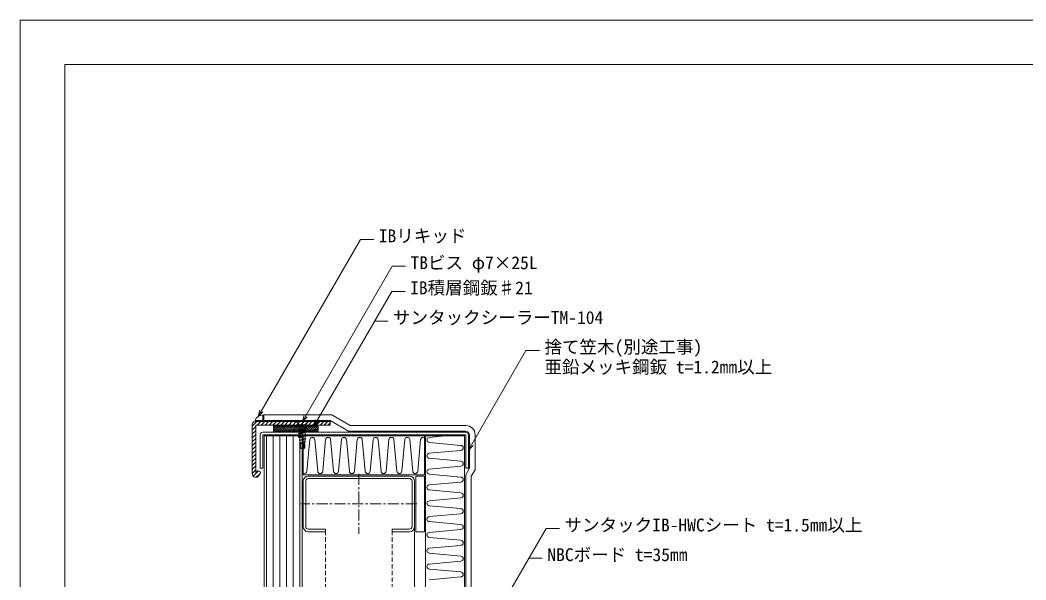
# Model space of a CAD drawing. Units: millimetres, scale not verified. Extents: x -840 to 840, y -594 to 594.
# Drawn here: x -840 to 63, y 91 to 594 of the extents above; entities that cross this region are included whole.
import ezdxf
from ezdxf.enums import TextEntityAlignment as Align

# ---------------------------------------------------------------- set-up
doc = ezdxf.new("R2010")
doc.units = ezdxf.units.MM
doc.header["$LTSCALE"] = 2
doc.linetypes.add('CHAIN1', pattern=[8, 5, -1, 1, -1])
doc.linetypes.add('DASHED2', pattern=[3, 2, -1])
for name, color, linetype, lineweight in [('0-0_鋼材(受け鋼鈑)', 7, 'Continuous', 9), ('0-1_輪郭線', 2, 'Continuous', 9), ('0-2_図面枠', 7, 'Continuous', 9), ('0-3_文字', 5, 'Continuous', 9), ('0-7_部材(ﾋﾞｽ類)', 7, 'Continuous', 9), ('0-8_中心線', 2, 'CHAIN1', 9), ('0-A_断熱材', 4, 'Continuous', 9), ('0-B_IBｼｰﾄ', 4, 'Continuous', 9), ('0-C_部材(積層鋼板)', 4, 'Continuous', 9), ('0-D_IBリキッド', 7, 'Continuous', 9), ('0-E_躯体', 7, 'Continuous', 9), ('1-0_寸法線', 7, 'Continuous', 9), ('1-1_鋼材(C型・H鋼ｅｔｃ)', 7, 'Continuous', 9), ('1-4_ブチルﾃｰﾌﾟ', 4, 'Continuous', 9)]:
    doc.layers.add(name, color=color, linetype=linetype, lineweight=lineweight)
doc.styles.add('ＭＳ ゴシック', font='')
doc.styles.get('ＭＳ ゴシック').set_extended_font_data('MS Gothic')

msp = doc.modelspace()

# ---------------------------------------------------------------- linework, layer by layer
at = {"layer": '0-0_鋼材(受け鋼鈑)'}
msp.add_line((-440.057, 223.946), (-622.057, 223.946), dxfattribs=at)
at = {"layer": '0-0_鋼材(受け鋼鈑)', "linetype": 'DASHED2'}
for p, q in [((-565.957, -444.454), (-565.957, 134.546)), ((-505.957, -444.454), (-505.957, 134.546))]:
    msp.add_line(p, q, dxfattribs=at)
at = {"layer": '0-0_鋼材(受け鋼鈑)'}
for points in [[(-624.457, 221.546), (-624.457, 191.546), (-622.057, 191.546)], [(-622.057, 191.546), (-622.057, 221.546), (-440.057, 221.546), (-440.057, 191.546), (-437.657, 191.546), (-437.657, 221.546)]]:
    msp.add_lwpolyline(points, dxfattribs=at)
for centre, start, end in [((-622.057, 221.546), 90, 180), ((-440.057, 221.546), 0, 90)]:
    msp.add_arc(centre, 2.4, start, end, dxfattribs=at)
at = {"layer": '0-1_輪郭線'}
msp.add_lwpolyline([(800, 554), (-800, 554), (-800, -554), (800, -554)], close=True, dxfattribs=at)
at = {"layer": '0-2_図面枠'}
msp.add_lwpolyline([(840, -594), (840, 594), (-840, 594), (-840, -594)], close=True, dxfattribs=at)
at = {"layer": '0-7_部材(ﾋﾞｽ類)'}
for p, q in [((-592.146, 233.606), (-581.118, 233.606)), ((-592.146, 233.606), (-592.146, 233.446)), ((-592.146, 233.446), (-581.118, 233.446)), ((-589.398, 230.698), (-592.146, 233.446)), ((-589.398, 230.698), (-583.866, 230.698)), ((-589.398, 230.698), (-589.398, 229.491)), ((-589.398, 229.491), (-583.866, 229.491)), ((-589.138, 226.051), (-589.138, 229.167)), ((-589.132, 229.4), (-589.132, 229.491)), ((-588.178, 229.401), (-588.158, 229.401)), ((-588.178, 229.314), (-588.158, 229.314)), ((-584.138, 227.577), (-584.138, 229.491)), ((-584.132, 224.481), (-584.132, 226.751)), ((-583.866, 230.698), (-581.118, 233.446)), ((-583.866, 230.698), (-583.866, 229.491)), ((-581.118, 233.606), (-581.118, 233.446)), ((-589.505, 216.775), (-589.01, 216.775)), ((-589.132, 222.957), (-589.132, 225.253)), ((-589.132, 219.894), (-589.132, 222.159)), ((-589.01, 219.03), (-588.872, 216.83)), ((-589.01, 216.775), (-584.172, 218.288)), ((-583.457, 218.288), (-589.01, 216.775)), ((-584.172, 217.793), (-589.01, 216.473)), ((-584.311, 217.746), (-584.455, 215.551)), ((-584.172, 220.57), (-584.255, 218.288)), ((-583.457, 218.288), (-584.172, 218.288)), ((-583.457, 218.288), (-584.172, 217.793)), ((-584.132, 221.419), (-584.132, 223.656)), ((-589.01, 214.095), (-588.872, 214.095)), ((-588.872, 216.473), (-588.706, 214.165)), ((-583.952, 215.635), (-588.872, 214.095)), ((-584.31, 215.415), (-588.872, 213.958)), ((-588.442, 213.608), (-588.707, 214.025)), ((-588.222, 210.11), (-588.607, 209.625)), ((-586.632, 208.608), (-588.607, 209.625)), ((-588.222, 210.11), (-588.222, 213.608)), ((-586.582, 208.633), (-588.222, 210.11)), ((-586.632, 213.608), (-585.837, 214.928)), ((-586.632, 208.608), (-586.632, 213.608)), ((-586.632, 208.608), (-584.575, 209.625)), ((-586.631, 208.674), (-584.877, 209.928)), ((-586.258, 214.229), (-584.877, 214.229)), ((-584.877, 209.928), (-584.877, 214.229)), ((-584.575, 209.625), (-584.877, 209.928)), ((-584.722, 213.608), (-584.455, 215.357)), ((-583.952, 215.635), (-584.31, 215.415)), ((-583.952, 215.635), (-584.255, 215.635))]:
    msp.add_line(p, q, dxfattribs=at)
for points in [[(-582.935, 227.443), (-584.172, 227.581), (-589.01, 226.068), (-590.33, 225.892), (-589.01, 225.188), (-584.172, 226.728)], [(-582.935, 224.348), (-584.172, 224.486), (-589.01, 222.973), (-590.33, 222.797), (-589.01, 222.093), (-584.172, 223.633)], [(-582.935, 221.285), (-584.172, 221.423), (-589.01, 219.91), (-590.33, 219.734), (-589.01, 219.03), (-584.172, 220.57)]]:
    msp.add_lwpolyline(points, close=True, dxfattribs=at)
for points in [[(-583.177, 227.47), (-584.119, 227.356), (-584.448, 227.301), (-584.776, 227.239), (-585.104, 227.169), (-585.432, 227.093), (-585.758, 227.009), (-586.084, 226.919), (-586.408, 226.823), (-586.731, 226.722), (-587.053, 226.615), (-587.231, 226.547), (-587.414, 226.48), (-587.6, 226.412), (-587.79, 226.345), (-587.984, 226.277), (-588.182, 226.21), (-588.385, 226.142), (-588.592, 226.075), (-588.804, 226.007), (-589.021, 225.94), (-589.149, 225.916), (-589.277, 225.896), (-589.406, 225.878), (-589.536, 225.864), (-589.665, 225.852), (-589.793, 225.842), (-589.92, 225.835), (-590.045, 225.831), (-590.167, 225.828), (-590.209, 225.828)], [(-582.935, 227.443), (-584.127, 227.29), (-584.461, 227.23), (-584.794, 227.163), (-585.125, 227.089), (-585.453, 227.01), (-585.779, 226.925), (-586.102, 226.834), (-586.422, 226.737), (-586.739, 226.636), (-587.053, 226.528), (-587.231, 226.461), (-587.414, 226.393), (-587.6, 226.326), (-587.79, 226.258), (-587.984, 226.191), (-588.182, 226.123), (-588.385, 226.056), (-588.592, 225.988), (-588.804, 225.921), (-589.021, 225.853), (-589.133, 225.837), (-589.25, 225.823), (-589.371, 225.81), (-589.495, 225.798), (-589.622, 225.787), (-589.752, 225.776), (-589.884, 225.767), (-590.018, 225.758), (-590.072, 225.755)], [(-588.452, 229.491), (-589.486, 229.353), (-588.166, 228.649), (-585.522, 229.491)], [(-588.178, 229.401), (-588.306, 229.377), (-588.434, 229.356), (-588.563, 229.339), (-588.693, 229.325), (-588.822, 229.313), (-588.95, 229.303), (-589.077, 229.296), (-589.201, 229.292), (-589.324, 229.289), (-589.366, 229.289)], [(-588.178, 229.314), (-588.29, 229.298), (-588.407, 229.284), (-588.528, 229.271), (-588.652, 229.259), (-588.779, 229.248), (-588.909, 229.237), (-589.041, 229.228), (-589.174, 229.219), (-589.229, 229.216)], [(-587.89, 229.491), (-587.961, 229.468), (-588.178, 229.401), (-588.158, 229.401)], [(-587.622, 229.491), (-587.749, 229.449), (-587.961, 229.382), (-588.178, 229.314), (-588.158, 229.314)], [(-583.177, 224.375), (-584.119, 224.261), (-584.448, 224.207), (-584.776, 224.144), (-585.104, 224.075), (-585.432, 223.998), (-585.758, 223.914), (-586.084, 223.825), (-586.408, 223.729), (-586.731, 223.627), (-587.053, 223.52), (-587.231, 223.452), (-587.414, 223.385), (-587.6, 223.317), (-587.79, 223.25), (-587.984, 223.182), (-588.182, 223.115), (-588.385, 223.047), (-588.592, 222.98), (-588.804, 222.912), (-589.021, 222.845), (-589.149, 222.821), (-589.277, 222.801), (-589.406, 222.783), (-589.536, 222.769), (-589.665, 222.757), (-589.793, 222.748), (-589.92, 222.741), (-590.045, 222.736), (-590.167, 222.733), (-590.209, 222.733)], [(-583.177, 221.312), (-584.119, 221.198), (-584.448, 221.144), (-584.776, 221.082), (-585.104, 221.012), (-585.432, 220.935), (-585.758, 220.852), (-586.084, 220.762), (-586.408, 220.666), (-586.731, 220.564), (-587.053, 220.457), (-587.231, 220.39), (-587.414, 220.322), (-587.6, 220.255), (-587.79, 220.187), (-587.984, 220.12), (-588.182, 220.052), (-588.385, 219.985), (-588.592, 219.917), (-588.804, 219.85), (-589.021, 219.782), (-589.149, 219.758), (-589.277, 219.738), (-589.406, 219.721), (-589.536, 219.706), (-589.665, 219.694), (-589.793, 219.685), (-589.92, 219.678), (-590.045, 219.673), (-590.167, 219.67), (-590.209, 219.67)], [(-582.935, 224.348), (-584.127, 224.195), (-584.461, 224.135), (-584.794, 224.068), (-585.125, 223.995), (-585.453, 223.915), (-585.779, 223.83), (-586.102, 223.739), (-586.422, 223.643), (-586.739, 223.541), (-587.053, 223.434), (-587.231, 223.366), (-587.414, 223.299), (-587.6, 223.231), (-587.79, 223.164), (-587.984, 223.096), (-588.182, 223.029), (-588.385, 222.961), (-588.592, 222.894), (-588.804, 222.826), (-589.021, 222.759), (-589.133, 222.743), (-589.25, 222.728), (-589.371, 222.715), (-589.495, 222.703), (-589.622, 222.692), (-589.752, 222.682), (-589.884, 222.672), (-590.018, 222.663), (-590.072, 222.66)], [(-582.935, 221.285), (-584.127, 221.133), (-584.461, 221.072), (-584.794, 221.005), (-585.125, 220.932), (-585.453, 220.852), (-585.779, 220.767), (-586.102, 220.676), (-586.422, 220.58), (-586.739, 220.478), (-587.053, 220.371), (-587.231, 220.303), (-587.414, 220.236), (-587.6, 220.168), (-587.79, 220.101), (-587.984, 220.033), (-588.182, 219.966), (-588.385, 219.898), (-588.592, 219.831), (-588.804, 219.763), (-589.021, 219.696), (-589.133, 219.68), (-589.25, 219.665), (-589.371, 219.652), (-589.495, 219.64), (-589.622, 219.629), (-589.752, 219.619), (-589.884, 219.609), (-590.018, 219.6), (-590.072, 219.597)], [(-589.01, 216.775), (-589.505, 216.775), (-589.01, 216.473)], [(-584.255, 215.635), (-588.872, 214.095), (-589.01, 214.095), (-588.872, 213.958)], [(-588.607, 209.625), (-588.607, 213.608), (-584.575, 213.608), (-584.575, 209.625)], [(-586.632, 208.678), (-585.317, 210.462), (-585.317, 213.608)]]:
    msp.add_lwpolyline(points, dxfattribs=at)
at = {"layer": '0-8_中心線'}
for p, q in [((-586.632, 204.248), (-586.632, 235.17)), ((-535.957, 186.546), (-535.957, 132.546)), ((-483.957, 159.546), (-587.957, 159.546))]:
    msp.add_line(p, q, dxfattribs=at)
at = {"layer": '0-A_断熱材', "color": 7}
for p, q in [((-585.957, 220.546), (-477.057, 220.546)), ((-477.057, 220.546), (-477.057, 185.546))]:
    msp.add_line(p, q, dxfattribs=at)
at = {"layer": '0-A_断熱材'}
for p, q in [((-580.034, 217.28), (-582.635, 188.811)), ((-575.527, 217.28), (-572.927, 188.811)), ((-565.819, 217.28), (-568.42, 188.811)), ((-561.312, 217.28), (-558.712, 188.811)), ((-551.605, 217.28), (-554.205, 188.811)), ((-547.098, 217.28), (-544.497, 188.811)), ((-537.39, 217.28), (-539.99, 188.811)), ((-532.883, 217.28), (-530.283, 188.811)), ((-523.175, 217.28), (-525.776, 188.811)), ((-518.668, 217.28), (-516.068, 188.811)), ((-508.96, 217.28), (-511.561, 188.811)), ((-504.454, 217.28), (-501.853, 188.811)), ((-494.746, 217.28), (-497.346, 188.811)), ((-490.239, 217.28), (-487.638, 188.811)), ((-480.531, 217.28), (-483.131, 188.811)), ((-458.557, 220.546), (-472.792, 219.245)), ((-444.323, 212.138), (-472.792, 214.738)), ((-444.323, 207.631), (-472.792, 205.031)), ((-444.323, 197.923), (-472.792, 200.524)), ((-444.323, 193.416), (-472.792, 190.816)), ((-444.323, 183.709), (-472.792, 186.309)), ((-444.323, 179.202), (-472.792, 176.601)), ((-444.323, 169.494), (-472.792, 172.094)), ((-444.323, 164.987), (-472.792, 162.386)), ((-444.323, 155.279), (-472.792, 157.88)), ((-444.323, 150.772), (-472.792, 148.172)), ((-444.323, 141.064), (-472.792, 143.665)), ((-444.323, 136.557), (-472.792, 133.957)), ((-444.323, 126.85), (-472.792, 129.45)), ((-444.323, 122.343), (-472.792, 119.742)), ((-444.323, 112.635), (-472.792, 115.235)), ((-444.323, 108.128), (-472.792, 105.527)), ((-444.323, 98.42), (-472.792, 101.021)), ((-444.323, 93.913), (-472.792, 91.313))]:
    msp.add_line(p, q, dxfattribs=at)
at = {"layer": '0-A_断熱材', "color": 7}
msp.add_lwpolyline([(-477.057, 185.546), (-585.957, 185.546), (-585.957, 220.546)], dxfattribs=at)
msp.add_lwpolyline([(-476.057, -233.754), (-476.057, 220.546), (-441.057, 220.546), (-441.057, -233.754)], close=True, dxfattribs=at)
at = {"layer": '0-A_断熱材'}
for centre, start, end in [((-577.781, 217.069), 5.35135, 174.64865), ((-563.566, 217.069), 5.35135, 174.64865), ((-549.351, 217.069), 5.35135, 174.64865), ((-535.136, 217.069), 5.35135, 174.64865), ((-520.922, 217.069), 5.35135, 174.64865), ((-506.707, 217.069), 5.35135, 174.64865), ((-492.492, 217.069), 5.35135, 174.64865), ((-478.278, 217.069), 57.37907, 174.64865), ((-472.581, 216.992), 95.35135, 264.64865), ((-444.534, 209.885), 275.35135, 84.64865), ((-472.581, 202.777), 95.35135, 264.64865), ((-472.581, 188.562), 95.35135, 264.64865), ((-444.534, 195.67), 275.35135, 84.64865), ((-584.888, 189.022), 241.80374, 354.64865), ((-570.673, 189.022), 185.35135, 354.64865), ((-556.459, 189.022), 185.35135, 354.64865), ((-542.244, 189.022), 185.35135, 354.64865), ((-528.029, 189.022), 185.35135, 354.64865), ((-513.814, 189.022), 185.35135, 354.64865), ((-499.6, 189.022), 185.35135, 354.64865), ((-485.385, 189.022), 185.35135, 354.64865), ((-444.534, 181.455), 275.35135, 84.64865), ((-472.581, 174.348), 95.35135, 264.64865), ((-444.534, 167.24), 275.35135, 84.64865), ((-472.581, 160.133), 95.35135, 264.64865), ((-444.534, 153.026), 275.35135, 84.64865), ((-472.581, 145.918), 95.35135, 264.64865), ((-444.534, 138.811), 275.35135, 84.64865), ((-472.581, 131.704), 95.35135, 264.64865), ((-444.534, 124.596), 275.35135, 84.64865), ((-472.581, 117.489), 95.35135, 264.64865), ((-444.534, 110.381), 275.35135, 84.64865), ((-472.581, 103.274), 95.35135, 264.64865), ((-444.534, 96.167), 275.35135, 84.64865)]:
    msp.add_arc(centre, 2.263, start, end, dxfattribs=at)
at = {"layer": '0-B_IBｼｰﾄ', "color": 7}
for p, q in [((-560.292, 239.446), (-621.132, 239.446)), ((-621.132, 234.446), (-621.132, 239.446)), ((-560.292, 239.446), (-543.838, 229.946)), ((-561.632, 234.446), (-621.132, 234.446)), ((-561.632, 234.446), (-545.178, 224.946)), ((-440.057, 229.946), (-543.838, 229.946)), ((-440.057, 224.946), (-545.178, 224.946)), ((-436.657, 191.546), (-436.657, 221.546)), ((-431.657, 190.206), (-431.657, 221.546)), ((-436.657, 191.546), (-440.057, 185.657)), ((-431.657, 190.206), (-435.057, 184.317)), ((-440.057, -212.264), (-440.057, 185.657)), ((-435.057, -210.444), (-435.057, 184.317))]:
    msp.add_line(p, q, dxfattribs=at)
for radius in [8.4, 3.4]:
    msp.add_arc((-440.057, 221.546), radius, 0, 90, dxfattribs=at)
at = {"layer": '0-C_部材(積層鋼板)'}
for p, q in [((-631.632, 229.383), (-627.569, 233.446)), ((-631.632, 225.847), (-628.465, 229.014)), ((-628.465, 187.439), (-628.465, 229.779)), ((-627.2, 230.279), (-624.034, 233.446)), ((-623.665, 230.279), (-620.498, 233.446)), ((-620.129, 230.279), (-616.963, 233.446)), ((-616.594, 230.279), (-613.427, 233.446)), ((-613.058, 230.279), (-609.892, 233.446)), ((-609.523, 230.279), (-606.356, 233.446)), ((-605.987, 230.279), (-602.821, 233.446)), ((-602.452, 230.279), (-599.285, 233.446)), ((-598.916, 230.279), (-595.75, 233.446)), ((-595.381, 230.279), (-592.214, 233.446)), ((-591.845, 230.279), (-588.678, 233.446)), ((-584.774, 230.279), (-581.607, 233.446)), ((-581.239, 230.279), (-578.072, 233.446)), ((-577.703, 230.279), (-574.536, 233.446)), ((-574.167, 230.279), (-571.001, 233.446)), ((-570.632, 230.279), (-567.465, 233.446)), ((-567.096, 230.279), (-563.93, 233.446)), ((-563.561, 230.279), (-561.632, 232.208)), ((-631.632, 222.312), (-628.465, 225.478)), ((-631.632, 218.776), (-628.465, 221.943)), ((-631.632, 215.241), (-628.465, 218.407)), ((-631.632, 211.705), (-628.465, 214.872)), ((-631.632, 208.17), (-628.465, 211.336)), ((-631.632, 204.634), (-628.465, 207.801)), ((-631.632, 201.099), (-628.465, 204.265)), ((-631.632, 197.563), (-628.465, 200.73)), ((-631.632, 194.028), (-628.465, 197.194)), ((-631.632, 190.492), (-628.465, 193.659)), ((-631.632, 186.956), (-628.465, 190.123)), ((-630.698, 184.355), (-625.935, 189.118)), ((-628.024, 183.493), (-624.841, 186.676))]:
    msp.add_line(p, q, dxfattribs=at)
at = {"layer": '0-C_部材(積層鋼板)', "color": 7}
for p, q in [((-631.632, 230.946), (-631.632, 186.565)), ((-628.465, 187.439), (-628.465, 229.779))]:
    msp.add_line(p, q, dxfattribs=at)
at = {"layer": '0-C_部材(積層鋼板)'}
for points in [[(-631.632, 230.946), (-631.632, 186.565), (-631.632, 186.571)], [(-627.965, 230.279), (-586.632, 230.279), (-586.632, 233.446), (-629.132, 233.446)], [(-588.31, 230.279), (-586.632, 231.956), (-585.143, 233.446)], [(-625.805, 185.007), (-624.057, 188.034), (-626.8, 189.617), (-628.112, 187.345)]]:
    msp.add_lwpolyline(points, dxfattribs=at)
at = {"layer": '0-C_部材(積層鋼板)', "color": 7}
for points in [[(-627.965, 230.279), (-561.632, 230.279), (-561.632, 233.446), (-629.132, 233.446)], [(-625.805, 185.007), (-624.057, 188.034), (-626.8, 189.617), (-628.112, 187.345)]]:
    msp.add_lwpolyline(points, dxfattribs=at)
at = {"layer": '0-C_部材(積層鋼板)'}
msp.add_lwpolyline([(-561.632, 230.279), (-561.632, 233.446), (-586.632, 233.446), (-586.632, 230.279)], close=True, dxfattribs=at)
for centre, radius, start, end in [((-629.132, 230.946), 2.5, 90, 180), ((-627.965, 229.779), 0.5, 90, 180), ((-628.509, 186.568), 3.123, 179.94418, 330), ((-628.276, 187.439), 0.19, 180, 330)]:
    msp.add_arc(centre, radius, start, end, dxfattribs=at)
at = {"layer": '0-C_部材(積層鋼板)', "color": 7}
for centre, radius, start, end in [((-629.132, 230.946), 2.5, 90, 180), ((-627.965, 229.779), 0.5, 90, 180), ((-628.509, 186.568), 3.123, 179.94418, 330), ((-628.276, 187.439), 0.19, 180, 330)]:
    msp.add_arc(centre, radius, start, end, dxfattribs=at)
at = {"layer": '0-D_IBリキッド'}
for q in [(-622.132, 239.446), (-629.132, 234.446)]:
    msp.add_line((-622.132, 234.446), q, dxfattribs=at)
msp.add_arc((-622.132, 232.046), 7.4, 90, 161.07536, dxfattribs=at)
at = {"layer": '0-E_躯体'}
for p, q in [((-621.057, -444.454), (-621.057, 220.546)), ((-621.057, 220.546), (-586.957, 220.546)), ((-586.957, -444.454), (-586.957, 220.546)), ((-477.057, 184.546), (-477.057, 134.546)), ((-484.957, 134.546), (-477.057, 134.546))]:
    msp.add_line(p, q, dxfattribs=at)
at = {"layer": '0-E_躯体', "color": 4}
for p, q in [((-619.007, -444.454), (-619.007, 220.546)), ((-613.007, -444.454), (-613.007, 220.546)), ((-607.007, -444.454), (-607.007, 220.546)), ((-601.007, -444.454), (-601.007, 220.546)), ((-595.007, -444.454), (-595.007, 220.546)), ((-589.007, -444.454), (-589.007, 220.546))]:
    msp.add_line(p, q, dxfattribs=at)
at = {"layer": '0-E_躯体'}
msp.add_lwpolyline([(-484.957, 134.546), (-484.957, 184.546), (-477.057, 184.546)], dxfattribs=at)
at = {"layer": '1-0_寸法線'}
for p, q in [((-521.916, 323.748), (-509.916, 323.748)), ((-441.057, 10.807), (-367.946, 137.441)), ((-367.946, 137.441), (-355.946, 137.441)), ((-383.343, 110.773), (-371.343, 110.773))]:
    msp.add_line(p, q, dxfattribs=at)
for points in [[(-626.433, 238.067), (-534.62, 397.095), (-522.62, 397.095)], [(-586.632, 233.606), (-506.187, 372.942), (-494.187, 372.942)], [(-576.457, 229.279), (-506.519, 350.417), (-494.519, 350.417)], [(-437.657, 207.856), (-385.99, 297.347), (-373.99, 297.347)], [(-622.191, 242.31), (-626.433, 238.067), (-624.88, 243.863)], [(-582.389, 237.849), (-586.632, 233.606), (-585.079, 239.402)], [(-572.215, 233.522), (-576.457, 229.279), (-574.905, 235.075)], [(-433.415, 212.099), (-437.657, 207.856), (-436.105, 213.652)]]:
    msp.add_lwpolyline(points, dxfattribs=at)
at = {"layer": '1-1_鋼材(C型・H鋼ｅｔｃ)'}
for p, q in [((-490.557, 184.546), (-581.357, 184.546)), ((-581.357, 182.246), (-490.557, 182.246)), ((-585.957, 179.946), (-585.957, 139.146)), ((-583.657, 139.146), (-583.657, 179.946)), ((-488.257, 179.946), (-488.257, 139.146)), ((-485.957, 139.146), (-485.957, 179.946)), ((-485.957, -444.454), (-485.957, 139.146))]:
    msp.add_line(p, q, dxfattribs=at)
for points in [[(-581.357, 134.546), (-565.957, 134.546), (-565.957, 136.846), (-581.357, 136.846)], [(-490.557, 136.846), (-505.957, 136.846), (-505.957, 134.546), (-490.557, 134.546)]]:
    msp.add_lwpolyline(points, dxfattribs=at)
for centre, radius, start, end in [((-581.357, 179.946), 4.6, 90, 180), ((-581.357, 179.946), 2.3, 90, 180), ((-490.557, 179.946), 4.6, 0, 90), ((-490.557, 179.946), 2.3, 0, 90), ((-581.357, 139.146), 4.6, 180, 270), ((-581.357, 139.146), 2.3, 180, 270), ((-490.557, 139.146), 2.3, 270, 0), ((-490.557, 139.146), 4.6, 270, 0)]:
    msp.add_arc(centre, radius, start, end, dxfattribs=at)
at = {"layer": '1-4_ブチルﾃｰﾌﾟ'}
for p, q in [((-612.465, 228.498), (-611.684, 229.279)), ((-612.465, 226.73), (-609.916, 229.279)), ((-612.465, 224.962), (-608.148, 229.279)), ((-610.714, 224.946), (-606.381, 229.279)), ((-608.946, 224.946), (-604.613, 229.279)), ((-607.178, 224.946), (-602.845, 229.279)), ((-605.411, 224.946), (-601.077, 229.279)), ((-603.643, 224.946), (-599.31, 229.279)), ((-601.875, 224.946), (-597.542, 229.279)), ((-600.107, 224.946), (-595.774, 229.279)), ((-598.34, 224.946), (-594.006, 229.279)), ((-596.572, 224.946), (-592.239, 229.279)), ((-594.804, 224.946), (-590.471, 229.279)), ((-593.036, 224.946), (-588.703, 229.279)), ((-591.269, 224.946), (-586.935, 229.279)), ((-589.501, 224.946), (-585.167, 229.279)), ((-587.733, 224.946), (-583.4, 229.279)), ((-585.965, 224.946), (-581.632, 229.279)), ((-584.197, 224.946), (-579.864, 229.279)), ((-582.43, 224.946), (-578.096, 229.279)), ((-580.662, 224.946), (-576.329, 229.279)), ((-578.894, 224.946), (-574.561, 229.279)), ((-577.126, 224.946), (-572.793, 229.279)), ((-575.359, 224.946), (-572.465, 227.839)), ((-573.591, 224.946), (-572.465, 226.071))]:
    msp.add_line(p, q, dxfattribs=at)
at = {"layer": '1-4_ブチルﾃｰﾌﾟ', "color": 7}
msp.add_lwpolyline([(-612.465, 224.946), (-572.465, 224.946), (-572.465, 229.279), (-612.465, 229.279)], close=True, dxfattribs=at)
at = {"layer": '1-4_ブチルﾃｰﾌﾟ'}
msp.add_lwpolyline([(-612.465, 224.946), (-572.465, 224.946), (-572.465, 229.279), (-612.465, 229.279)], close=True, dxfattribs=at)

# ---------------------------------------------------------------- texts
at = {"layer": '0-3_文字', "color": 7, "style": 'ＭＳ ゴシック'}
for s, p in [('IBリキッド', (-518.079, 391.036)), ('TBビス φ7×25L', (-489.647, 366.883)), ('IB積層鋼鈑♯21', (-489.979, 344.358)), ('サンタックシーラーTM-104', (-505.375, 317.689)), ('捨て笠木(別途工事)', (-369.45, 291.288)), ('亜鉛メッキ鋼鈑 t=1.2㎜以上', (-369.45, 273.288)), ('サンタックIB-HWCシート t=1.5㎜以上', (-351.405, 131.382)), ('NBCボード t=35㎜', (-366.802, 104.714))]:
    msp.add_text(s, height=11.54, dxfattribs=at).set_placement(p, align=Align.BOTTOM_LEFT)

doc.saveas('drawing.dxf')
